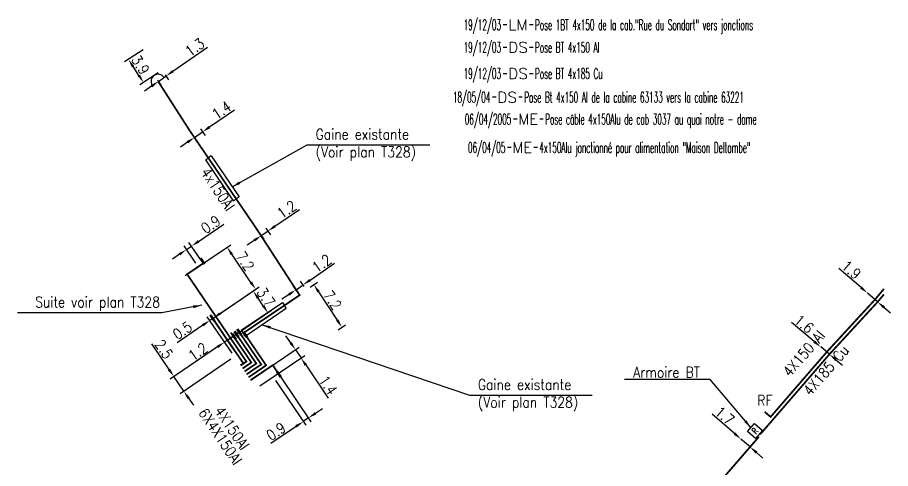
# Model space of a CAD drawing. Header units: millimetres. Extents: x 80000 to 81010, y 144000 to 145002.
# Drawn here: x 80877.8 to 81000.9, y 144873.9 to 144937.6 of the extents above; entities that cross this region are included whole.
import ezdxf
from ezdxf.enums import TextEntityAlignment as Align

# ---------------------------------------------------------------- set-up
doc = ezdxf.new("R2010")
doc.units = ezdxf.units.MM
doc.header["$PDMODE"] = 34
doc.linetypes.add('B_ST_AL', pattern=[2000, 1000, 1000])
doc.linetypes.add('B_ST_CU', pattern=[2000, 1000, 1000])
doc.layers.get('0').update_dxf_attribs({"linetype": 'CONTINUOUS'})
doc.layers.get('Defpoints').update_dxf_attribs({"linetype": 'CONTINUOUS'})
for name, color, linetype in [('B_100', 3, 'CONTINUOUS'), ('B_110', 1, 'CONTINUOUS'), ('B_200', 7, 'CONTINUOUS'), ('B_300', 7, 'CONTINUOUS'), ('B_400', 7, 'CONTINUOUS')]:
    doc.layers.add(name, color=color, linetype=linetype)
doc.styles.add('M_ROMANS', font='ROMANS.shx', dxfattribs={"width": 0.75})
doc.styles.get("Standard").update_dxf_attribs({"font": 'romans.shx', "width": 0.85})
doc.dimstyles.get("Standard").update_dxf_attribs({"dimtxt": 1.5, "dimasz": 1.2, "dimexe": 0.625, "dimexo": 0.625, "dimgap": 0.25, "dimtad": 1, "dimdec": 1, "dimzin": 0, "dimdsep": 46, "dimtxsty": 'Standard', "dimcen": -0.5, "dimadec": 0, "dimazin": 0, "dimtfac": 1, "dimtdec": 1, "dimtmove": 0, "dimatfit": 3, "dimfxl": 0, "dimtolj": 1, "dimtzin": 0, "dimarcsym": 0})

# ---------------------------------------------------------------- blocks, each defined once
blk = doc.blocks.new('GIS_MODF')
at = {"color": 0, "linetype": 'Continuous', "flags": 128}
for points in [[(-2.18, -0.01), (-1.68, -0.01)], [(1.52, -0.01), (2.02, -0.01)]]:
    blk.add_lwpolyline(points, dxfattribs=at)
at = {"color": 0, "linetype": 'Continuous', "width": 0.5}
blk.add_attdef('DATE', text='', height=1.5, dxfattribs=at).set_placement((-2.5, -0.8), align=Align.RIGHT)
at = {"color": 0, "linetype": 'Continuous', "width": 1.771291}
blk.add_attdef('USER', text='', height=1.5, dxfattribs=at).set_placement((-1.51, -0.8), (1.28, -0.8), align=Align.FIT)
at = {"color": 0, "linetype": 'Continuous', "width": 0.5}
blk.add_attdef('DESC', (2.29, -0.8), '', height=1.5, dxfattribs=at)
blk = doc.blocks.new('*D53')
at = {"layer": 'B_110', "color": 0, "linetype": 'Continuous', "lineweight": -2, "transparency": 16777216}
for p, q in [((80919.04, 144899.52), (80920.1, 144900.22)), ((80920.24, 144898.87), (80922.88, 144894.86)), ((80923, 144893.5), (80924.06, 144894.2))]:
    blk.add_line(p, q, dxfattribs=at)
at = {"layer": 'B_110', "color": 0, "linetype": 'Continuous', "transparency": 16777216}
for points in [[(80920.41, 144898.98), (80920.07, 144898.76), (80919.58, 144899.87)], [(80923.05, 144894.97), (80922.71, 144894.75), (80923.54, 144893.86)]]:
    blk.add_solid(points, dxfattribs=at)
at = {"layer": 'Defpoints', "color": 0, "linetype": 'Continuous', "transparency": 16777216}
for p in [(80918.52, 144899.17), (80923.54, 144893.86), (80922.47, 144893.16)]:
    blk.add_point(p, dxfattribs=at)
at = {"layer": 'B_110', "color": 0, "linetype": 'Continuous', "transparency": 16777216, "insert": (80922.21, 144897.69), "char_height": 1.5, "attachment_point": 5, "rotation": 303.345}
blk.add_mtext('\\A1;7.2', dxfattribs=at)
blk = doc.blocks.new('*D54')
at = {"layer": 'B_110', "color": 0, "linetype": 'Continuous', "lineweight": -2, "transparency": 16777216}
for p, q in [((80919.05, 144900.52), (80922.5, 144902.89)), ((80917.07, 144899.16), (80918.06, 144899.84)), ((80918.23, 144899.59), (80917.7, 144900.35)), ((80917.24, 144898.91), (80916.71, 144899.67)), ((80916.08, 144898.48), (80915.09, 144897.8))]:
    blk.add_line(p, q, dxfattribs=at)
at = {"layer": 'B_110', "color": 0, "linetype": 'Continuous', "transparency": 16777216}
for points in [[(80918.93, 144900.68), (80919.16, 144900.35), (80918.06, 144899.84)], [(80915.97, 144898.64), (80916.19, 144898.31), (80917.07, 144899.16)]]:
    blk.add_solid(points, dxfattribs=at)
at = {"layer": 'Defpoints', "color": 0, "linetype": 'Continuous', "transparency": 16777216}
for p in [(80918.06, 144899.84), (80918.58, 144899.07), (80917.59, 144898.39)]:
    blk.add_point(p, dxfattribs=at)
at = {"layer": 'B_110', "color": 0, "linetype": 'Continuous', "transparency": 16777216, "insert": (80920.7, 144902.87), "char_height": 1.5, "attachment_point": 5, "rotation": 34.4877}
blk.add_mtext('\\A1;1.2', dxfattribs=at)
blk = doc.blocks.new('*D55')
at = {"layer": 'B_110', "color": 0, "linetype": 'Continuous', "lineweight": -2, "transparency": 16777216}
for p, q in [((80914.09, 144908.12), (80917.55, 144910.49)), ((80912.16, 144906.79), (80913.1, 144907.44)), ((80912.82, 144907.86), (80913.46, 144906.92)), ((80911.17, 144906.11), (80910.18, 144905.43)), ((80911.87, 144907.2), (80912.51, 144906.27))]:
    blk.add_line(p, q, dxfattribs=at)
at = {"layer": 'B_110', "color": 0, "linetype": 'Continuous', "transparency": 16777216}
for points in [[(80913.98, 144908.28), (80914.21, 144907.95), (80913.1, 144907.44)], [(80911.05, 144906.27), (80911.28, 144905.94), (80912.16, 144906.79)]]:
    blk.add_solid(points, dxfattribs=at)
at = {"layer": 'Defpoints', "color": 0, "linetype": 'Continuous', "transparency": 16777216}
for p in [(80911.52, 144907.72), (80912.46, 144908.37), (80913.1, 144907.44)]:
    blk.add_point(p, dxfattribs=at)
at = {"layer": 'B_110', "color": 0, "linetype": 'Continuous', "transparency": 16777216, "insert": (80915.75, 144910.47), "char_height": 1.5, "attachment_point": 5, "rotation": 34.4877}
blk.add_mtext('\\A1;1.2', dxfattribs=at)
blk = doc.blocks.new('*D56')
at = {"layer": 'B_110', "color": 0, "linetype": 'Continuous', "lineweight": -2, "transparency": 16777216}
for p, q in [((80904.88, 144922.12), (80908.38, 144924.52)), ((80902.43, 144921.09), (80903.09, 144920.13)), ((80902.74, 144920.64), (80903.89, 144921.44)), ((80903.58, 144921.88), (80904.24, 144920.92)), ((80901.75, 144919.96), (80900.76, 144919.28))]:
    blk.add_line(p, q, dxfattribs=at)
at = {"layer": 'B_110', "color": 0, "linetype": 'Continuous', "transparency": 16777216}
for points in [[(80904.77, 144922.28), (80904.99, 144921.95), (80903.89, 144921.44)], [(80901.63, 144920.13), (80901.86, 144919.8), (80902.74, 144920.64)]]:
    blk.add_solid(points, dxfattribs=at)
at = {"layer": 'Defpoints', "color": 0, "linetype": 'Continuous', "transparency": 16777216}
for p in [(80903.23, 144922.4), (80902.07, 144921.61), (80903.89, 144921.44)]:
    blk.add_point(p, dxfattribs=at)
at = {"layer": 'B_110', "color": 0, "linetype": 'Continuous', "transparency": 16777216, "insert": (80906.56, 144924.48), "char_height": 1.5, "attachment_point": 5, "rotation": 34.4877}
blk.add_mtext('\\A1;1.4', dxfattribs=at)
blk = doc.blocks.new('*D57')
at = {"layer": 'B_110', "color": 0, "linetype": 'Continuous', "lineweight": -2, "transparency": 16777216}
for p, q in [((80899.7, 144929.99), (80904.58, 144933.4)), ((80898.59, 144929.47), (80899.07, 144928.79)), ((80897.53, 144928.72), (80898.01, 144928.04)), ((80897.65, 144928.55), (80898.71, 144929.3)), ((80896.67, 144927.86), (80895.68, 144927.18))]:
    blk.add_line(p, q, dxfattribs=at)
at = {"layer": 'B_110', "color": 0, "linetype": 'Continuous', "transparency": 16777216}
for points in [[(80899.58, 144930.15), (80899.81, 144929.82), (80898.71, 144929.3)], [(80896.55, 144928.03), (80896.78, 144927.7), (80897.65, 144928.55)]]:
    blk.add_solid(points, dxfattribs=at)
at = {"layer": 'Defpoints', "color": 0, "linetype": 'Continuous', "transparency": 16777216}
for p in [(80898.24, 144929.98), (80897.17, 144929.24), (80898.71, 144929.3)]:
    blk.add_point(p, dxfattribs=at)
at = {"layer": 'B_110', "color": 0, "linetype": 'Continuous', "transparency": 16777216, "insert": (80902.78, 144933.37), "char_height": 1.5, "attachment_point": 5, "rotation": 34.9983}
blk.add_mtext('\\A1;1.3', dxfattribs=at)
blk = doc.blocks.new('*D58')
at = {"layer": 'B_300', "color": 0, "linetype": 'Continuous', "lineweight": -2, "transparency": 16777216}
for p, q in [((80895.49, 144933.02), (80892.89, 144931.32)), ((80894.9, 144929.41), (80894.08, 144930.66)), ((80897.63, 144929.77), (80895.04, 144928.06))]:
    blk.add_line(p, q, dxfattribs=at)
at = {"layer": 'B_300', "color": 0, "linetype": 'Continuous', "transparency": 16777216}
for points in [[(80894.24, 144930.77), (80893.91, 144930.55), (80893.42, 144931.66)], [(80895.07, 144929.52), (80894.73, 144929.3), (80895.56, 144928.4)]]:
    blk.add_solid(points, dxfattribs=at)
at = {"layer": 'Defpoints', "color": 0, "linetype": 'Continuous', "transparency": 16777216}
for p in [(80896.01, 144933.37), (80893.42, 144931.66), (80898.15, 144930.11)]:
    blk.add_point(p, dxfattribs=at)
at = {"layer": 'B_300', "color": 0, "linetype": 'Continuous', "transparency": 16777216, "insert": (80895.12, 144930.89), "char_height": 1.5, "attachment_point": 5, "rotation": 303.3592}
blk.add_mtext('\\A1;3.9', dxfattribs=at)
blk = doc.blocks.new('B_300_05')
at = {"color": 0, "linetype": 'Continuous'}
blk.add_arc((0, 0), 1, 270, 90, dxfattribs=at)
at = {"color": 0, "linetype": 'Continuous', "style": 'M_ROMANS', "width": 0.75, "flags": 3}
for tag, p in [('DEF_LEG', (0, -5)), ('DEF_COUP', (0, -7.5)), ('DEF_TYPE', (0, -10))]:
    blk.add_attdef(tag, text='', height=1.2, dxfattribs=at).set_placement(p, align=Align.MIDDLE)
blk = doc.blocks.new('*D110')
at = {"layer": 'B_100', "color": 0, "linetype": 'Continuous', "lineweight": -2, "transparency": 16777216}
for p, q in [((80978.92, 144878.86), (80975.75, 144881.6)), ((80981.12, 144876.96), (80979.83, 144878.07)), ((80982.02, 144876.18), (80982.93, 144875.39))]:
    blk.add_line(p, q, dxfattribs=at)
at = {"layer": 'B_100', "color": 0, "linetype": 'Continuous', "transparency": 16777216}
for points in [[(80979.05, 144879.01), (80978.79, 144878.71), (80979.83, 144878.07)], [(80982.16, 144876.33), (80981.89, 144876.02), (80981.12, 144876.96)]]:
    blk.add_solid(points, dxfattribs=at)
at = {"layer": 'Defpoints', "color": 0, "linetype": 'Continuous', "transparency": 16777216}
for p in [(80979.83, 144878.07), (80981.12, 144876.96), (80981.12, 144876.96)]:
    blk.add_point(p, dxfattribs=at)
at = {"layer": 'B_100', "color": 0, "linetype": 'Continuous', "transparency": 16777216, "insert": (80977.54, 144881.38), "char_height": 1.5, "attachment_point": 5, "rotation": 319.169}
blk.add_mtext('\\A1;1.7', dxfattribs=at)
blk = doc.blocks.new('*D111')
at = {"layer": 'B_100', "color": 0, "linetype": 'Continuous', "lineweight": -2, "transparency": 16777216}
for p, q in [((80990.16, 144891.83), (80986.94, 144894.51)), ((80992.31, 144890.04), (80991.08, 144891.07)), ((80993.23, 144889.27), (80994.15, 144888.51))]:
    blk.add_line(p, q, dxfattribs=at)
at = {"layer": 'B_100', "color": 0, "linetype": 'Continuous', "transparency": 16777216}
for points in [[(80990.29, 144891.99), (80990.03, 144891.68), (80991.08, 144891.07)], [(80993.36, 144889.43), (80993.1, 144889.12), (80992.31, 144890.04)]]:
    blk.add_solid(points, dxfattribs=at)
at = {"layer": 'Defpoints', "color": 0, "linetype": 'Continuous', "transparency": 16777216}
for p in [(80991.08, 144891.07), (80992.31, 144890.04), (80992.31, 144890.04)]:
    blk.add_point(p, dxfattribs=at)
at = {"layer": 'B_100', "color": 0, "linetype": 'Continuous', "transparency": 16777216, "insert": (80988.73, 144894.33), "char_height": 1.5, "attachment_point": 5, "rotation": 320.2072}
blk.add_mtext('\\A1;1.6', dxfattribs=at)
blk = doc.blocks.new('B_200_01')
at = {"color": 0, "linetype": 'Continuous', "flags": 128}
blk.add_lwpolyline([(-0.75, -0.75), (-0.75, 0.75), (0.75, 0.75), (0.75, -0.75)], close=True, dxfattribs=at)
at = {"color": 0, "linetype": 'Continuous', "style": 'M_ROMANS', "width": 0.75}
blk.add_text('R', height=0.9, dxfattribs=at).set_placement((0, 0), align=Align.MIDDLE)
at = {"color": 0, "linetype": 'Continuous', "style": 'M_ROMANS', "width": 0.75, "flags": 3}
for tag, p in [('DEF_LEG', (0, -5)), ('DEF_COUP', (0, -7.5)), ('DEF_TYPE', (0, -10))]:
    blk.add_attdef(tag, text='', height=1.2, dxfattribs=at).set_placement(p, align=Align.MIDDLE)
blk = doc.blocks.new('*D115')
at = {"layer": 'B_100', "color": 0, "linetype": 'Continuous', "lineweight": -2, "transparency": 16777216}
for p, q in [((80996.77, 144899.46), (80993.64, 144902.16)), ((80999.11, 144897.43), (80997.68, 144898.68)), ((81000.02, 144896.65), (81000.93, 144895.87))]:
    blk.add_line(p, q, dxfattribs=at)
at = {"layer": 'B_100', "color": 0, "linetype": 'Continuous', "transparency": 16777216}
for points in [[(80996.9, 144899.61), (80996.64, 144899.31), (80997.68, 144898.68)], [(81000.15, 144896.8), (80999.89, 144896.5), (80999.11, 144897.43)]]:
    blk.add_solid(points, dxfattribs=at)
at = {"layer": 'Defpoints', "color": 0, "linetype": 'Continuous', "transparency": 16777216}
for p in [(80997.68, 144898.68), (80999.11, 144897.43), (80999.11, 144897.43)]:
    blk.add_point(p, dxfattribs=at)
at = {"layer": 'B_100', "color": 0, "linetype": 'Continuous', "transparency": 16777216, "insert": (80995.4, 144901.96), "char_height": 1.5, "attachment_point": 5, "rotation": 319.2247}
blk.add_mtext('\\A1;1.9', dxfattribs=at)
blk = doc.blocks.new('*D116')
at = {"layer": 'B_300', "color": 0, "linetype": 'Continuous', "lineweight": -2, "transparency": 16777216}
for p, q in [((80916.32, 144891.67), (80915.64, 144892.66)), ((80911.17, 144886.73), (80917.51, 144891.03)), ((80916.99, 144890.68), (80917.78, 144889.52)), ((80911.95, 144885.57), (80918.29, 144889.87)), ((80918.45, 144888.53), (80921.62, 144883.86))]:
    blk.add_line(p, q, dxfattribs=at)
at = {"layer": 'B_300', "color": 0, "linetype": 'Continuous', "transparency": 16777216}
for points in [[(80916.48, 144891.78), (80916.15, 144891.56), (80916.99, 144890.68)], [(80918.62, 144888.64), (80918.28, 144888.41), (80917.78, 144889.52)]]:
    blk.add_solid(points, dxfattribs=at)
at = {"layer": 'Defpoints', "color": 0, "linetype": 'Continuous', "transparency": 16777216}
for p in [(80917.78, 144889.52), (80910.65, 144886.38), (80911.44, 144885.22)]:
    blk.add_point(p, dxfattribs=at)
at = {"layer": 'B_300', "color": 0, "linetype": 'Continuous', "transparency": 16777216, "insert": (80921.59, 144885.68), "char_height": 1.5, "attachment_point": 5, "rotation": 304.1459}
blk.add_mtext('\\A1;1.4', dxfattribs=at)
blk = doc.blocks.new('*D117')
at = {"layer": 'B_300', "color": 0, "linetype": 'Continuous', "lineweight": -2, "transparency": 16777216}
for p, q in [((80914.17, 144886.32), (80918.44, 144880.03)), ((80914.92, 144886.83), (80919.18, 144880.53)), ((80919.83, 144881.72), (80920.82, 144882.4)), ((80918.83, 144881.05), (80918.09, 144880.54)), ((80917.09, 144879.87), (80913.53, 144877.45))]:
    blk.add_line(p, q, dxfattribs=at)
at = {"layer": 'B_300', "color": 0, "linetype": 'Continuous', "transparency": 16777216}
for points in [[(80919.71, 144881.89), (80919.94, 144881.56), (80918.83, 144881.05)], [(80916.98, 144880.04), (80917.21, 144879.71), (80918.09, 144880.54)]]:
    blk.add_solid(points, dxfattribs=at)
at = {"layer": 'Defpoints', "color": 0, "linetype": 'Continuous', "transparency": 16777216}
for p in [(80913.82, 144886.84), (80914.57, 144887.34), (80918.83, 144881.05)]:
    blk.add_point(p, dxfattribs=at)
at = {"layer": 'B_300', "color": 0, "linetype": 'Continuous', "transparency": 16777216, "insert": (80914.25, 144879.15), "char_height": 1.5, "attachment_point": 5, "rotation": 34.1459}
blk.add_mtext('\\A1;0.9', dxfattribs=at)
blk = doc.blocks.new('B_300_03')
at = {"color": 0, "linetype": 'Continuous'}
blk.add_solid([(-1, 0.75), (-1, 0), (1, 0.75), (1, 0)], dxfattribs=at)
at = {"color": 0, "linetype": 'Continuous', "style": 'M_ROMANS', "width": 0.75, "flags": 3}
for tag, p in [('DEF_LEG', (0, -4.25)), ('DEF_COUP', (0, -6.75)), ('DEF_TYPE', (0, -9.25))]:
    blk.add_attdef(tag, text='', height=1.2, dxfattribs=at).set_placement(p, align=Align.MIDDLE)
blk = doc.blocks.new('*D118')
at = {"layer": 'B_300', "color": 0, "linetype": 'Continuous', "lineweight": -2, "transparency": 16777216}
for p, q in [((80899.16, 144887.89), (80896.71, 144891.51)), ((80906.48, 144891.41), (80899.32, 144886.55)), ((80907.89, 144889.34), (80900.72, 144884.48)), ((80901.24, 144884.83), (80899.84, 144886.9)), ((80901.91, 144883.84), (80902.59, 144882.84))]:
    blk.add_line(p, q, dxfattribs=at)
at = {"layer": 'B_300', "color": 0, "linetype": 'Continuous', "transparency": 16777216}
for points in [[(80899.33, 144888), (80899, 144887.78), (80899.84, 144886.9)], [(80902.08, 144883.95), (80901.75, 144883.73), (80901.24, 144884.83)]]:
    blk.add_solid(points, dxfattribs=at)
at = {"layer": 'Defpoints', "color": 0, "linetype": 'Continuous', "transparency": 16777216}
for p in [(80907, 144891.76), (80908.4, 144889.69), (80899.84, 144886.9)]:
    blk.add_point(p, dxfattribs=at)
at = {"layer": 'B_300', "color": 0, "linetype": 'Continuous', "transparency": 16777216, "insert": (80898.43, 144890.76), "char_height": 1.5, "attachment_point": 5, "rotation": 304.1459}
blk.add_mtext('\\A1;2.5', dxfattribs=at)
blk = doc.blocks.new('*D119')
at = {"layer": 'B_300', "color": 0, "linetype": 'Continuous', "lineweight": -2, "transparency": 16777216}
for p, q in [((80905.47, 144895.19), (80911.55, 144899.31)), ((80912.44, 144896.89), (80911.71, 144897.97)), ((80907.55, 144892.13), (80913.63, 144896.25))]:
    blk.add_line(p, q, dxfattribs=at)
at = {"layer": 'B_300', "color": 0, "linetype": 'Continuous', "transparency": 16777216}
for points in [[(80911.87, 144898.08), (80911.54, 144897.86), (80911.03, 144898.96)], [(80912.6, 144897.01), (80912.27, 144896.78), (80913.11, 144895.9)]]:
    blk.add_solid(points, dxfattribs=at)
at = {"layer": 'Defpoints', "color": 0, "linetype": 'Continuous', "transparency": 16777216}
for p in [(80911.03, 144898.96), (80904.95, 144894.84), (80907.03, 144891.78)]:
    blk.add_point(p, dxfattribs=at)
at = {"layer": 'B_300', "color": 0, "linetype": 'Continuous', "transparency": 16777216, "insert": (80912.83, 144898.09), "char_height": 1.5, "attachment_point": 5, "rotation": 304.1459}
blk.add_mtext('\\A1;3.7', dxfattribs=at)
blk = doc.blocks.new('*D120')
at = {"layer": 'B_300', "color": 0, "linetype": 'Continuous', "lineweight": -2, "transparency": 16777216}
for p, q in [((80901.43, 144901.15), (80907.85, 144905.51)), ((80910.7, 144900.19), (80908.01, 144904.16)), ((80905.47, 144895.19), (80911.89, 144899.55))]:
    blk.add_line(p, q, dxfattribs=at)
at = {"layer": 'B_300', "color": 0, "linetype": 'Continuous', "transparency": 16777216}
for points in [[(80908.17, 144904.27), (80907.84, 144904.05), (80907.34, 144905.16)], [(80910.87, 144900.3), (80910.54, 144900.08), (80911.38, 144899.2)]]:
    blk.add_solid(points, dxfattribs=at)
at = {"layer": 'Defpoints', "color": 0, "linetype": 'Continuous', "transparency": 16777216}
for p in [(80907.34, 144905.16), (80900.91, 144900.8), (80904.95, 144894.84)]:
    blk.add_point(p, dxfattribs=at)
at = {"layer": 'B_300', "color": 0, "linetype": 'Continuous', "transparency": 16777216, "insert": (80909.89, 144903.17), "char_height": 1.5, "attachment_point": 5, "rotation": 304.1459}
blk.add_mtext('\\A1;7.2', dxfattribs=at)
blk = doc.blocks.new('*D121')
at = {"layer": 'B_300', "color": 0, "linetype": 'Continuous', "lineweight": -2, "transparency": 16777216}
for p, q in [((80909.24, 144893.27), (80910.23, 144893.95)), ((80908.24, 144892.6), (80907, 144891.76)), ((80909.3, 144891.05), (80907.89, 144893.12)), ((80908.05, 144890.21), (80906.65, 144892.28)), ((80906.01, 144891.08), (80902.54, 144888.73))]:
    blk.add_line(p, q, dxfattribs=at)
at = {"layer": 'B_300', "color": 0, "linetype": 'Continuous', "transparency": 16777216}
for points in [[(80909.12, 144893.44), (80909.35, 144893.11), (80908.24, 144892.6)], [(80905.9, 144891.25), (80906.12, 144890.92), (80907, 144891.76)]]:
    blk.add_solid(points, dxfattribs=at)
at = {"layer": 'Defpoints', "color": 0, "linetype": 'Continuous', "transparency": 16777216}
for p in [(80908.24, 144892.6), (80909.65, 144890.53), (80908.4, 144889.69)]:
    blk.add_point(p, dxfattribs=at)
at = {"layer": 'B_300', "color": 0, "linetype": 'Continuous', "transparency": 16777216, "insert": (80903.22, 144890.4), "char_height": 1.5, "attachment_point": 5, "rotation": 34.1459}
blk.add_mtext('\\A1;1.2', dxfattribs=at)
blk = doc.blocks.new('*D122')
at = {"layer": 'B_300', "color": 0, "linetype": 'Continuous', "lineweight": -2, "transparency": 16777216}
for p, q in [((80906.31, 144895.78), (80907.3, 144896.45)), ((80908.05, 144890.21), (80904.55, 144895.34)), ((80905.32, 144895.1), (80904.91, 144894.82)), ((80908.46, 144890.49), (80904.97, 144895.62)), ((80903.92, 144894.14), (80900.3, 144891.68))]:
    blk.add_line(p, q, dxfattribs=at)
at = {"layer": 'B_300', "color": 0, "linetype": 'Continuous', "transparency": 16777216}
for points in [[(80906.2, 144895.94), (80906.42, 144895.61), (80905.32, 144895.1)], [(80903.8, 144894.31), (80904.03, 144893.98), (80904.91, 144894.82)]]:
    blk.add_solid(points, dxfattribs=at)
at = {"layer": 'Defpoints', "color": 0, "linetype": 'Continuous', "transparency": 16777216}
for p in [(80905.32, 144895.1), (80908.4, 144889.69), (80908.82, 144889.97)]:
    blk.add_point(p, dxfattribs=at)
at = {"layer": 'B_300', "color": 0, "linetype": 'Continuous', "transparency": 16777216, "insert": (80901.05, 144893.4), "char_height": 1.5, "attachment_point": 5, "rotation": 34.2853}
blk.add_mtext('\\A1;0.5', dxfattribs=at)
blk = doc.blocks.new('*D123')
at = {"layer": 'B_300', "color": 0, "linetype": 'Continuous', "lineweight": -2, "transparency": 16777216}
for p, q in [((80903.32, 144905.98), (80906.89, 144908.39)), ((80902.92, 144902.91), (80901.27, 144905.34)), ((80901.62, 144904.82), (80902.32, 144905.3)), ((80903.62, 144903.39), (80901.97, 144905.82)), ((80900.63, 144904.15), (80899.63, 144903.48))]:
    blk.add_line(p, q, dxfattribs=at)
at = {"layer": 'B_300', "color": 0, "linetype": 'Continuous', "transparency": 16777216}
for points in [[(80903.21, 144906.14), (80903.43, 144905.81), (80902.32, 144905.3)], [(80900.52, 144904.32), (80900.74, 144903.99), (80901.62, 144904.82)]]:
    blk.add_solid(points, dxfattribs=at)
at = {"layer": 'Defpoints', "color": 0, "linetype": 'Continuous', "transparency": 16777216}
for p in [(80902.32, 144905.3), (80903.27, 144902.4), (80903.97, 144902.87)]:
    blk.add_point(p, dxfattribs=at)
at = {"layer": 'B_300', "color": 0, "linetype": 'Continuous', "transparency": 16777216, "insert": (80905.04, 144908.35), "char_height": 1.5, "attachment_point": 5, "rotation": 34.1459}
blk.add_mtext('\\A1;0.9', dxfattribs=at)

msp = doc.modelspace()

# ---------------------------------------------------------------- linework, layer by layer
at = {"layer": 'B_100', "linetype": 'B_ST_AL', "flags": 128}
for points in [[(80909.25, 144888.45, 0.25, 0.25, 0), (80910.07, 144889.01, 0.25, 0.25, 0), (80901.71, 144901.34, 0.25, 0.25, 0), (80902.45, 144901.84, 0.25, 0.25, 0), (80903.97, 144902.87, 0, 0, 0)], [(81000, 144899.27, 0.25, 0.25, 0), (80998.74, 144897.76, 0.25, 0.25, 0), (80991.94, 144890.37, 0.25, 0.25, 0), (80984.01, 144881.2, 0.25, 0.25, 0), (80983.17, 144881.93, 0, 0, 0)]]:
    msp.add_lwpolyline(points, format="xyseb", dxfattribs=at)
at = {"layer": 'B_100', "linetype": 'B_ST_CU', "const_width": 0.25, "flags": 128}
for points in [[(80982.52, 144878.89), (80982.61, 144878.82), (80992.31, 144890.04), (80999.11, 144897.43), (81000, 144898.49)], [(80953.49, 144846.01), (80961.91, 144855.29), (80968.8, 144863.06), (80972.78, 144867.34), (80981.12, 144876.96), (80982.28, 144878.3), (80982.13, 144878.43)]]:
    msp.add_lwpolyline(points, dxfattribs=at)
at = {"layer": 'B_100', "linetype": 'B_ST_AL', "const_width": 0.25, "flags": 128}
for points in [[(80909.23, 144888.48), (80909.64, 144888.76), (80905.59, 144894.71)], [(80909.81, 144887.62), (80911.46, 144888.74), (80908.94, 144892.46)], [(80910.09, 144887.21), (80912.16, 144888.61), (80909.33, 144892.77)], [(80909.53, 144888.03), (80910.77, 144888.88), (80908.57, 144892.12)], [(80914.36, 144887.64), (80913.78, 144888.5), (80910.65, 144886.38)]]:
    msp.add_lwpolyline(points, dxfattribs=at)
at = {"layer": 'B_110', "linetype": 'B_ST_AL', "flags": 128}
msp.add_lwpolyline([(80909.72, 144893.09, 0.25, 0.25, 0), (80917.59, 144898.39, 0.25, 0.25, 0), (80917.07, 144899.16, 0.25, 0.25, 0), (80911.52, 144907.72, 0.25, 0.25, 0), (80902.07, 144921.61, 0.25, 0.25, 0), (80897.62, 144928.56, 0.25, 0.25, 0), (80897.62, 144928.56, 0, 0, 0)], format="xyseb", dxfattribs=at)
at = {"layer": 'B_110', "linetype": 'B_ST_AL', "const_width": 0.25, "flags": 128}
msp.add_lwpolyline([(80910.37, 144886.79), (80912.85, 144888.48), (80910.19, 144892.4)], dxfattribs=at)
at = {"layer": 'B_400', "color": 7, "linetype": 'CONTINUOUS'}
for p, q in [((80904.28, 144917.47), (80904.7, 144917.75)), ((80904.28, 144917.47), (80908.22, 144911.68)), ((80905.11, 144918.03), (80904.7, 144917.75)), ((80905.11, 144918.03), (80909.05, 144912.25)), ((80909.05, 144912.25), (80908.63, 144911.96)), ((80908.22, 144911.68), (80908.63, 144911.96)), ((80909.35, 144893.43), (80915.14, 144897.35)), ((80909.91, 144892.61), (80915.7, 144896.53)), ((80915.14, 144897.35), (80915.42, 144896.94)), ((80915.7, 144896.53), (80915.42, 144896.94)), ((80909.35, 144893.43), (80909.63, 144893.02)), ((80909.91, 144892.61), (80909.63, 144893.02))]:
    msp.add_line(p, q, dxfattribs=at)

# ---------------------------------------------------------------- block references
at = {"layer": 'B_100', "linetype": 'Continuous'}
ref = msp.add_blockref('GIS_MODF', (80948.49, 144933.41), dxfattribs=at)
ref.add_attrib('DATE', '19/12/03', dxfattribs={"layer": '0', "color": 0, "linetype": 'B_ST_AL', "height": 1.5, "width": 0.5}).set_placement((80945.99, 144932.61), align=Align.RIGHT)
ref.add_attrib('USER', 'DS', dxfattribs={"layer": '0', "color": 0, "linetype": 'B_ST_AL', "height": 1.5, "width": 1.025485}).set_placement((80946.99, 144932.61), (80949.77, 144932.61), align=Align.FIT)
ref.add_attrib('DESC', 'Pose BT 4x150 Al', (80950.78, 144932.61), dxfattribs={"layer": '0', "color": 0, "linetype": 'B_ST_AL', "height": 1.5, "width": 0.5})
ref = msp.add_blockref('GIS_MODF', (80948.49, 144929.7), dxfattribs=at)
ref.add_attrib('DATE', '19/12/03', dxfattribs={"layer": '0', "color": 0, "linetype": 'B_ST_AL', "height": 1.5, "width": 0.5}).set_placement((80945.99, 144928.9), align=Align.RIGHT)
ref.add_attrib('USER', 'DS', dxfattribs={"layer": '0', "color": 0, "linetype": 'B_ST_AL', "height": 1.5, "width": 1.025485}).set_placement((80946.99, 144928.9), (80949.77, 144928.9), align=Align.FIT)
ref.add_attrib('DESC', 'Pose BT 4x185 Cu', (80950.78, 144928.9), dxfattribs={"layer": '0', "color": 0, "linetype": 'B_ST_AL', "height": 1.5, "width": 0.5})
ref = msp.add_blockref('GIS_MODF', (80949.93, 144923.27), dxfattribs=at)
ref.add_attrib('DATE', '06/04/2005', dxfattribs={"layer": '0', "color": 0, "linetype": 'Continuous', "height": 1.5, "width": 0.5}).set_placement((80947.43, 144922.47), align=Align.RIGHT)
ref.add_attrib('USER', 'ME', dxfattribs={"layer": '0', "color": 0, "linetype": 'Continuous', "height": 1.5, "width": 0.950449}).set_placement((80948.42, 144922.47), (80951.21, 144922.47), align=Align.FIT)
ref.add_attrib('DESC', 'Pose câble 4x150Alu de cab 3037 au quai notre - dame', (80952.22, 144922.47), dxfattribs={"layer": '0', "color": 0, "linetype": 'Continuous', "height": 1.5, "width": 0.5})
ref = msp.add_blockref('GIS_MODF', (80949.1, 144919.26), dxfattribs=at)
ref.add_attrib('DATE', '06/04/05', dxfattribs={"layer": '0', "color": 0, "linetype": 'B_ST_AL', "height": 1.5, "width": 0.5}).set_placement((80946.6, 144918.47), align=Align.RIGHT)
ref.add_attrib('USER', 'ME', dxfattribs={"layer": '0', "color": 0, "linetype": 'B_ST_AL', "height": 1.5, "width": 0.950449}).set_placement((80947.6, 144918.47), (80950.38, 144918.47), align=Align.FIT)
ref.add_attrib('DESC', '4x150Alu jonctionné pour alimentation "Maison Deltombe"', (80951.39, 144918.47), dxfattribs={"layer": '0', "color": 0, "linetype": 'B_ST_AL', "height": 1.5, "width": 0.5})
at = {"layer": 'B_110', "linetype": 'Continuous'}
ref = msp.add_blockref('GIS_MODF', (80948.49, 144936.59), dxfattribs=at)
ref.add_attrib('DATE', '19/12/03', dxfattribs={"layer": '0', "color": 0, "linetype": 'Continuous', "height": 1.5, "width": 0.5}).set_placement((80945.99, 144935.79), align=Align.RIGHT)
ref.add_attrib('USER', 'LM', dxfattribs={"layer": '0', "color": 0, "linetype": 'Continuous', "height": 1.5, "width": 1.0532}).set_placement((80946.99, 144935.79), (80949.77, 144935.79), align=Align.FIT)
ref.add_attrib('DESC', 'Pose 1BT 4x150 de la cab."Rue du Sondart" vers jonctions', (80950.78, 144935.79), dxfattribs={"layer": '0', "color": 0, "linetype": 'Continuous', "height": 1.5, "width": 0.5})
ref = msp.add_blockref('GIS_MODF', (80946.97, 144926.37), dxfattribs=at)
ref.add_attrib('DATE', '18/05/04', dxfattribs={"layer": '0', "color": 0, "linetype": 'Continuous', "height": 1.5, "width": 0.5}).set_placement((80944.47, 144925.57), align=Align.RIGHT)
ref.add_attrib('USER', 'DS', dxfattribs={"layer": '0', "color": 0, "linetype": 'Continuous', "height": 1.5, "width": 1.025485}).set_placement((80945.46, 144925.57), (80948.25, 144925.57), align=Align.FIT)
ref.add_attrib('DESC', 'Pose Bt 4x150 Al de la cabine 63133 vers la cabine 63221', (80949.26, 144925.57), dxfattribs={"layer": '0', "color": 0, "linetype": 'Continuous', "height": 1.5, "width": 0.5})
at = {"layer": 'B_200', "linetype": 'ByBlock', "rotation": 49.16899123074116}
msp.add_blockref('B_200_01', (80981.81, 144879.21), dxfattribs=at)
at = {"layer": 'B_300', "linetype": 'ByBlock', "rotation": 123.4101695703326}
msp.add_blockref('B_300_05', (80897.62, 144928.56), dxfattribs=at)
at = {"layer": 'B_300', "linetype": 'ByBlock'}
for p, xscale, yscale, zscale, rotation in [((80903.72, 144903.08), 0.5, 0.5, 0.5, 304.1459064529962), ((80905.15, 144895.01), 0.5000000000000001, 0.5000000000000001, 0.5000000000000001, 304.1459064529962), ((80908.9, 144893.08), 0.5000000000000001, 0.5000000000000001, 0.5000000000000001, 304.1459064529962), ((80908.16, 144892.45), 0.5000000000000001, 0.5000000000000001, 0.5000000000000001, 304.1459064529962), ((80908.51, 144892.77), 0.5000000000000001, 0.5000000000000001, 0.5000000000000001, 304.1459064529962), ((80909.75, 144892.71), 0.5000000000000001, 0.5000000000000001, 0.5000000000000001, 304.1459064529962), ((80914.49, 144887.12), 0.5, 0.5, 0.5, 304.145906453292)]:
    msp.add_blockref('B_300_03', p, dxfattribs=dict(at, xscale=xscale, yscale=yscale, zscale=zscale, rotation=rotation))

# ---------------------------------------------------------------- texts
at = {"layer": 'B_100', "linetype": 'Continuous', "width": 0.85}
for s, rotation, p in [('4X150 Al', 49.169, (80988.69, 144890.16)), ('4X185 Cu', 49.169, (80991.83, 144887.78)), ('6X4X150Al', 304.1459, (80906.39, 144878.45))]:
    msp.add_text(s, height=1.5, rotation=rotation, dxfattribs=at).set_placement(p, align=Align.MIDDLE)
msp.add_text('RF', height=1.5, dxfattribs=at).set_placement((80983.21, 144883.54), align=Align.MIDDLE)
at = {"layer": 'B_100', "linetype": 'Continuous', "insert": (80897.87, 144897.16), "char_height": 1.5, "attachment_point": 6}
msp.add_mtext('\\A1;Suite voir plan T328', dxfattribs=at)
at = {"layer": 'B_110', "linetype": 'Continuous', "width": 0.85}
for s, rotation, p in [('4x150Al', 303.4733, (80906.04, 144913.34)), ('4X150Al', 304.1459, (80908.03, 144879.63))]:
    msp.add_text(s, height=1.5, rotation=rotation, dxfattribs=at).set_placement(p, align=Align.MIDDLE)
at = {"layer": 'B_200', "linetype": 'Continuous', "insert": (80974.04, 144887.5), "char_height": 1.5, "attachment_point": 6}
msp.add_mtext('\\A1;Armoire BT', dxfattribs=at)
at = {"layer": 'B_400', "linetype": 'Continuous', "char_height": 1.5, "attachment_point": 4}
for insert in [(80919.84, 144919.6), (80942.73, 144884.27)]:
    msp.add_mtext('\\A1;Gaine existante\\P(Voir plan T328)', dxfattribs=dict(at, insert=insert))

# ---------------------------------------------------------------- dimensions: what is measured, and where the dimension line sits
at = {"layer": 'B_100', "linetype": 'Continuous'}
for base, p1, p2, angle, picture, middle, dimtype in [((80999.11, 144897.43), (80997.68, 144898.68), (80999.11, 144897.43), 319.2247, '*D115', (80994.75, 144901.2), 160), ((80992.31, 144890.04), (80991.08, 144891.07), (80992.31, 144890.04), 320.2072, '*D111', (80988.09, 144893.56), 161), ((80981.12, 144876.96), (80979.83, 144878.07), (80981.12, 144876.96), 319.169, '*D110', (80976.88, 144880.62), 161)]:
    dim = msp.add_linear_dim(base=base, p1=p1, p2=p2, angle=angle, dimstyle='Standard', dxfattribs=at)
    dim.commit()
    dim.dimension.update_dxf_attribs({"geometry": picture, "text_midpoint": middle, "dimtype": dimtype})
at = {"layer": 'B_110', "linetype": 'Continuous'}
for base, p1, p2, angle, picture, middle in [((80898.71, 144929.3), (80897.17, 144929.24), (80898.24, 144929.98), 34.9983, '*D57', (80903.35, 144932.55)), ((80903.89, 144921.44), (80902.07, 144921.61), (80903.23, 144922.4), 34.4877, '*D56', (80907.13, 144923.66)), ((80913.1, 144907.44), (80911.52, 144907.72), (80912.46, 144908.37), 34.4877, '*D55', (80916.31, 144909.64)), ((80918.06, 144899.84), (80917.59, 144898.39), (80918.58, 144899.07), 34.4877, '*D54', (80921.27, 144902.04)), ((80923.54, 144893.86), (80918.52, 144899.17), (80922.47, 144893.16), 303.345, '*D53', (80921.38, 144897.14))]:
    dim = msp.add_linear_dim(base=base, p1=p1, p2=p2, angle=angle, dimstyle='Standard', dxfattribs=at)
    dim.commit()
    dim.dimension.update_dxf_attribs({"geometry": picture, "text_midpoint": middle, "dimtype": 161})
at = {"layer": 'B_300', "linetype": 'Continuous'}
for base, p1, p2, angle, picture, middle in [((80893.42, 144931.66), (80898.15, 144930.11), (80896.01, 144933.37), 123.3592, '*D58', (80894.29, 144930.34)), ((80902.3243, 144905.3018), (80903.2679, 144902.3962), (80903.9714, 144902.8733), 34.1459, '*D123', (80905.5978, 144907.522)), ((80907.34, 144905.16), (80904.95, 144894.84), (80900.91, 144900.8), 124.1459, '*D120', (80909.06, 144902.61)), ((80911.03, 144898.96), (80907.03, 144891.78), (80904.95, 144894.84), 124.1459, '*D119', (80912.01, 144897.53)), ((80905.32, 144895.1), (80908.4, 144889.69), (80908.82, 144889.97), 34.2853, '*D122', (80901.61, 144892.57)), ((80899.84, 144886.9), (80908.4, 144889.69), (80907, 144891.76), 124.1459, '*D118', (80897.6, 144890.2)), ((80917.78, 144889.52), (80910.65, 144886.38), (80911.44, 144885.22), 304.1459, '*D116', (80920.76, 144885.12)), ((80918.83, 144881.05), (80913.82, 144886.84), (80914.57, 144887.34), 34.1459, '*D117', (80914.81, 144878.32))]:
    dim = msp.add_linear_dim(base=base, p1=p1, p2=p2, angle=angle, dimstyle='Standard', dxfattribs=at)
    dim.commit()
    dim.dimension.update_dxf_attribs({"geometry": picture, "text_midpoint": middle, "dimtype": 161})
dim = msp.add_linear_dim(base=(80908.24, 144892.6), p1=(80908.4, 144889.69), p2=(80909.65, 144890.53), angle=34.1459, text='1.2', dimstyle='Standard', dxfattribs=at)
dim.commit()
dim.dimension.update_dxf_attribs({"geometry": '*D121', "text_midpoint": (80903.78, 144889.57), "dimtype": 161})

# ---------------------------------------------------------------- leaders
at = {"layer": 'B_100', "linetype": 'Continuous', "annotation_type": 0, "has_hookline": 1, "hookline_direction": 1, "text_width": 20.1}
msp.add_leader([(80903.76, 144896.95), (80898.12, 144895.91)], dimstyle='Standard', dxfattribs=at)
at = {"layer": 'B_200', "linetype": 'Continuous', "annotation_type": 0, "has_hookline": 1, "hookline_direction": 1, "text_width": 10.62}
msp.add_leader([(80981.23, 144879.69), (80975.49, 144886.5), (80974.29, 144886.5)], dimstyle='Standard', dxfattribs=at)
at = {"layer": 'B_400', "linetype": 'Continuous', "annotation_type": 0, "has_hookline": 1, "hookline_direction": 0, "text_width": 15.85}
for points in [[(80908.06, 144913.66), (80918.64, 144919.6), (80919.84, 144919.6)], [(80912.29, 144894.22), (80941.53, 144884.27), (80942.73, 144884.27)]]:
    msp.add_leader(points, dimstyle='Standard', dxfattribs=at)

doc.saveas('drawing.dxf')
